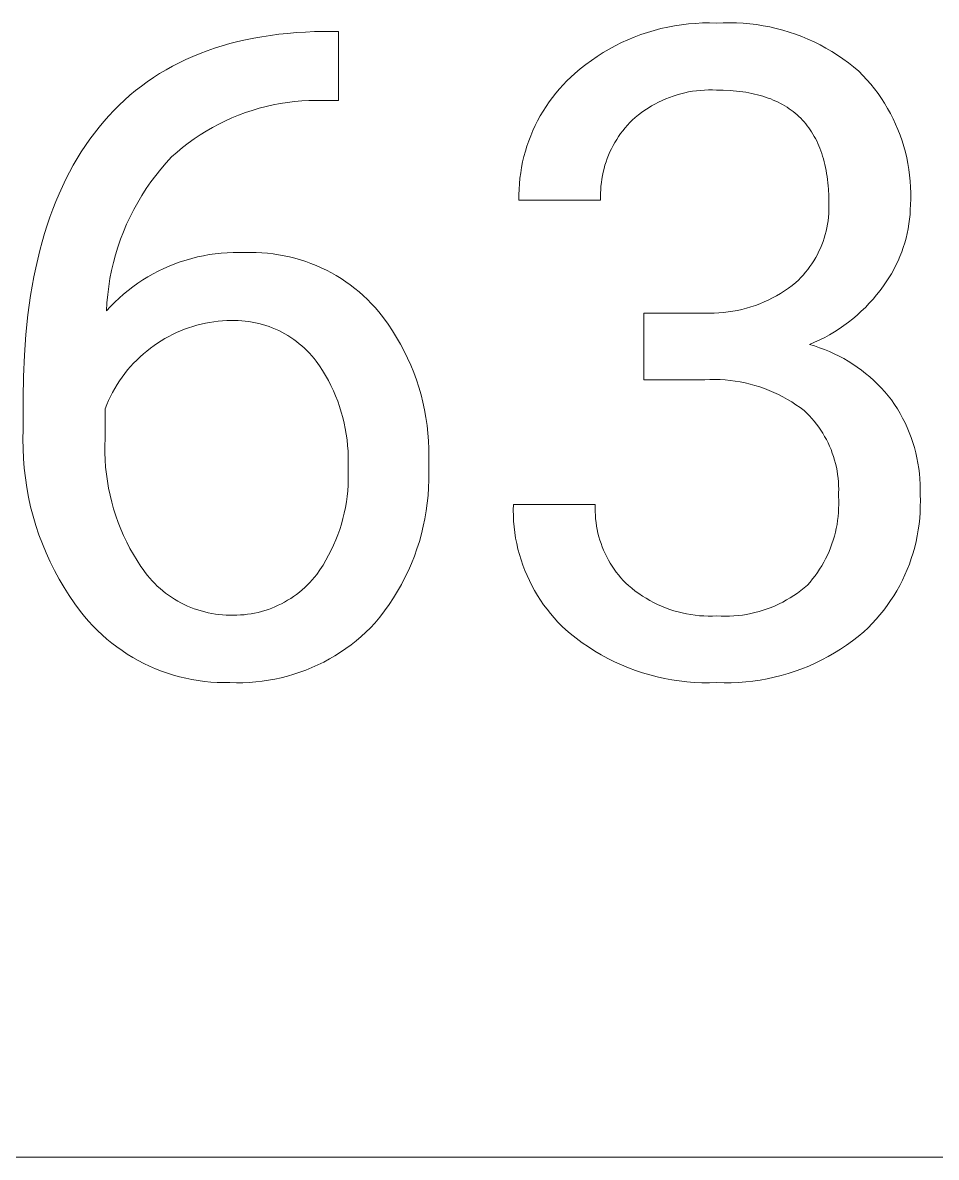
# Model space of a CAD drawing. Header units: millimetres. Extents: x 1434 to 4837, y 1889 to 4267.
# Drawn here: x 4190.8 to 4236.7, y 2079.7 to 2136.7 of the extents above; entities that cross this region are included whole.
import ezdxf

# ---------------------------------------------------------------- set-up
doc = ezdxf.new("R2010")
doc.units = ezdxf.units.MM
doc.header["$MEASUREMENT"] = 0
doc.layers.add('Domyślny', color=7, linetype='Continuous', true_color=0x000000)

msp = doc.modelspace()

# ---------------------------------------------------------------- linework, layer by layer
at = {"layer": 'Domyślny', "color": 18, "lineweight": 15, "true_color": 0x000000}
for p, q in [((4203.691, 2136.095), (4204.127, 2136.142)), ((4204.127, 2136.142), (4204.57, 2136.18)), ((4204.57, 2136.18), (4205.02, 2136.209)), ((4205.02, 2136.209), (4205.478, 2136.229)), ((4205.478, 2136.229), (4205.943, 2136.239)), ((4205.943, 2136.239), (4206.679, 2136.239)), ((4206.679, 2136.239), (4206.679, 2132.772)), ((4221.865, 2136.081), (4222.198, 2136.193)), ((4222.198, 2136.193), (4222.535, 2136.294)), ((4222.535, 2136.294), (4222.874, 2136.382)), ((4222.874, 2136.382), (4223.217, 2136.459)), ((4223.217, 2136.459), (4223.562, 2136.524)), ((4223.562, 2136.524), (4223.909, 2136.577)), ((4223.909, 2136.577), (4224.258, 2136.618)), ((4224.258, 2136.618), (4224.608, 2136.647)), ((4224.608, 2136.647), (4224.959, 2136.664)), ((4224.959, 2136.664), (4225.31, 2136.668)), ((4225.31, 2136.668), (4225.661, 2136.661)), ((4225.661, 2136.661), (4225.997, 2136.676)), ((4225.997, 2136.676), (4226.334, 2136.679)), ((4226.334, 2136.679), (4226.67, 2136.672)), ((4226.67, 2136.672), (4227.006, 2136.653)), ((4227.006, 2136.653), (4227.341, 2136.622)), ((4227.341, 2136.622), (4227.675, 2136.581)), ((4227.675, 2136.581), (4228.007, 2136.528)), ((4228.007, 2136.528), (4228.337, 2136.464)), ((4228.337, 2136.464), (4228.665, 2136.389)), ((4228.665, 2136.389), (4228.99, 2136.303)), ((4228.99, 2136.303), (4229.313, 2136.206)), ((4229.313, 2136.206), (4229.631, 2136.099)), ((4200.842, 2135.517), (4201.227, 2135.627)), ((4201.227, 2135.627), (4201.62, 2135.727)), ((4201.62, 2135.727), (4202.02, 2135.819)), ((4202.02, 2135.819), (4202.427, 2135.901)), ((4202.427, 2135.901), (4202.841, 2135.975)), ((4202.841, 2135.975), (4203.262, 2136.04)), ((4203.262, 2136.04), (4203.691, 2136.095)), ((4220.579, 2135.521), (4220.893, 2135.677)), ((4220.893, 2135.677), (4221.212, 2135.823)), ((4221.212, 2135.823), (4221.537, 2135.958)), ((4221.537, 2135.958), (4221.865, 2136.081)), ((4229.631, 2136.099), (4229.946, 2135.98)), ((4229.946, 2135.98), (4230.257, 2135.852)), ((4230.257, 2135.852), (4230.563, 2135.713)), ((4230.563, 2135.713), (4230.865, 2135.563)), ((4230.865, 2135.563), (4231.161, 2135.404)), ((4199.024, 2134.834), (4199.373, 2134.989)), ((4199.373, 2134.989), (4199.73, 2135.134)), ((4199.73, 2135.134), (4200.093, 2135.271)), ((4200.093, 2135.271), (4200.464, 2135.398)), ((4200.464, 2135.398), (4200.842, 2135.517)), ((4219.381, 2134.788), (4219.671, 2134.987)), ((4219.671, 2134.987), (4219.967, 2135.175)), ((4219.967, 2135.175), (4220.27, 2135.353)), ((4220.27, 2135.353), (4220.579, 2135.521)), ((4231.161, 2135.404), (4231.452, 2135.235)), ((4231.452, 2135.235), (4231.737, 2135.056)), ((4231.737, 2135.056), (4232.015, 2134.867)), ((4198.021, 2134.316), (4198.348, 2134.498)), ((4198.348, 2134.498), (4198.682, 2134.671)), ((4198.682, 2134.671), (4199.024, 2134.834)), ((4218.824, 2134.361), (4219.099, 2134.58)), ((4219.099, 2134.58), (4219.381, 2134.788)), ((4232.015, 2134.867), (4232.288, 2134.67)), ((4232.288, 2134.67), (4232.553, 2134.463)), ((4232.553, 2134.463), (4232.811, 2134.247)), ((4197.082, 2133.718), (4197.387, 2133.926)), ((4197.387, 2133.926), (4197.7, 2134.126)), ((4197.7, 2134.126), (4198.021, 2134.316)), ((4218.152, 2133.757), (4218.351, 2133.949)), ((4218.351, 2133.949), (4218.556, 2134.134)), ((4218.556, 2134.134), (4218.824, 2134.361)), ((4232.811, 2134.247), (4233.019, 2134.036)), ((4233.019, 2134.036), (4233.22, 2133.818)), ((4196.208, 2133.038), (4196.492, 2133.274)), ((4196.492, 2133.274), (4196.783, 2133.5)), ((4196.783, 2133.5), (4197.082, 2133.718)), ((4217.596, 2133.142), (4217.775, 2133.353)), ((4217.775, 2133.353), (4217.96, 2133.558)), ((4217.96, 2133.558), (4218.152, 2133.757)), ((4224.861, 2133.282), (4224.662, 2133.261)), ((4225.061, 2133.295), (4224.861, 2133.282)), ((4225.261, 2133.302), (4225.061, 2133.295)), ((4225.461, 2133.302), (4225.261, 2133.302)), ((4225.661, 2133.295), (4225.461, 2133.302)), ((4226.008, 2133.29), (4225.661, 2133.295)), ((4226.344, 2133.273), (4226.008, 2133.29)), ((4226.508, 2133.261), (4226.344, 2133.273)), ((4233.22, 2133.818), (4233.413, 2133.593)), ((4233.413, 2133.593), (4233.599, 2133.361)), ((4233.599, 2133.361), (4233.776, 2133.124)), ((4195.662, 2132.54), (4195.932, 2132.793)), ((4195.932, 2132.793), (4196.208, 2133.038)), ((4204.473, 2132.719), (4204.114, 2132.676)), ((4204.834, 2132.751), (4204.473, 2132.719)), ((4205.196, 2132.77), (4204.834, 2132.751)), ((4205.558, 2132.777), (4205.196, 2132.77)), ((4205.92, 2132.772), (4205.558, 2132.777)), ((4206.679, 2132.772), (4205.92, 2132.772)), ((4217.105, 2132.474), (4217.261, 2132.702)), ((4217.261, 2132.702), (4217.425, 2132.925)), ((4217.425, 2132.925), (4217.596, 2133.142)), ((4222.934, 2132.775), (4222.753, 2132.689)), ((4223.117, 2132.855), (4222.934, 2132.775)), ((4223.303, 2132.929), (4223.117, 2132.855)), ((4223.492, 2132.996), (4223.303, 2132.929)), ((4223.683, 2133.057), (4223.492, 2132.996)), ((4223.876, 2133.111), (4223.683, 2133.057)), ((4224.07, 2133.159), (4223.876, 2133.111)), ((4224.266, 2133.2), (4224.07, 2133.159)), ((4224.463, 2133.234), (4224.266, 2133.2)), ((4224.662, 2133.261), (4224.463, 2133.234)), ((4226.67, 2133.246), (4226.508, 2133.261)), ((4226.828, 2133.228), (4226.67, 2133.246)), ((4226.984, 2133.207), (4226.828, 2133.228)), ((4227.137, 2133.184), (4226.984, 2133.207)), ((4227.287, 2133.158), (4227.137, 2133.184)), ((4227.434, 2133.129), (4227.287, 2133.158)), ((4227.579, 2133.097), (4227.434, 2133.129)), ((4227.721, 2133.062), (4227.579, 2133.097)), ((4227.86, 2133.025), (4227.721, 2133.062)), ((4227.996, 2132.985), (4227.86, 2133.025)), ((4228.13, 2132.942), (4227.996, 2132.985)), ((4228.261, 2132.897), (4228.13, 2132.942)), ((4228.389, 2132.849), (4228.261, 2132.897)), ((4228.514, 2132.797), (4228.389, 2132.849)), ((4228.637, 2132.744), (4228.514, 2132.797)), ((4228.757, 2132.687), (4228.637, 2132.744)), ((4233.776, 2133.124), (4233.945, 2132.88)), ((4233.945, 2132.88), (4234.106, 2132.631)), ((4195.145, 2132.005), (4195.4, 2132.277)), ((4195.4, 2132.277), (4195.662, 2132.54)), ((4202.005, 2132.164), (4201.666, 2132.037)), ((4202.349, 2132.278), (4202.005, 2132.164)), ((4202.696, 2132.382), (4202.349, 2132.278)), ((4203.047, 2132.473), (4202.696, 2132.382)), ((4203.4, 2132.553), (4203.047, 2132.473)), ((4203.756, 2132.62), (4203.4, 2132.553)), ((4204.114, 2132.676), (4203.756, 2132.62)), ((4216.816, 2132.003), (4216.956, 2132.241)), ((4216.956, 2132.241), (4217.105, 2132.474)), ((4221.899, 2132.168), (4221.74, 2132.047)), ((4222.063, 2132.284), (4221.899, 2132.168)), ((4222.23, 2132.394), (4222.063, 2132.284)), ((4222.401, 2132.498), (4222.23, 2132.394)), ((4222.575, 2132.597), (4222.401, 2132.498)), ((4222.753, 2132.689), (4222.575, 2132.597)), ((4228.874, 2132.628), (4228.757, 2132.687)), ((4228.988, 2132.566), (4228.874, 2132.628)), ((4229.1, 2132.501), (4228.988, 2132.566)), ((4229.209, 2132.433), (4229.1, 2132.501)), ((4229.315, 2132.363), (4229.209, 2132.433)), ((4229.418, 2132.289), (4229.315, 2132.363)), ((4229.519, 2132.213), (4229.418, 2132.289)), ((4229.616, 2132.135), (4229.519, 2132.213)), ((4229.712, 2132.053), (4229.616, 2132.135)), ((4234.106, 2132.631), (4234.258, 2132.376)), ((4234.258, 2132.376), (4234.402, 2132.117)), ((4194.657, 2131.435), (4194.897, 2131.725)), ((4194.897, 2131.725), (4195.145, 2132.005)), ((4200.676, 2131.591), (4200.356, 2131.42)), ((4201.001, 2131.751), (4200.676, 2131.591)), ((4201.331, 2131.9), (4201.001, 2131.751)), ((4201.666, 2132.037), (4201.331, 2131.9)), ((4216.559, 2131.513), (4216.683, 2131.76)), ((4216.683, 2131.76), (4216.816, 2132.003)), ((4221.309, 2131.662), (4221.188, 2131.531)), ((4221.434, 2131.788), (4221.309, 2131.662)), ((4221.585, 2131.92), (4221.434, 2131.788)), ((4221.74, 2132.047), (4221.585, 2131.92)), ((4229.804, 2131.969), (4229.712, 2132.053)), ((4229.893, 2131.882), (4229.804, 2131.969)), ((4229.98, 2131.792), (4229.893, 2131.882)), ((4230.064, 2131.699), (4229.98, 2131.792)), ((4230.146, 2131.604), (4230.064, 2131.699)), ((4230.224, 2131.506), (4230.146, 2131.604)), ((4234.402, 2132.117), (4234.537, 2131.853)), ((4234.537, 2131.853), (4234.662, 2131.584)), ((4234.662, 2131.584), (4234.778, 2131.311)), ((4194.196, 2130.83), (4194.422, 2131.136)), ((4194.422, 2131.136), (4194.657, 2131.435)), ((4199.735, 2131.047), (4199.435, 2130.845)), ((4200.043, 2131.239), (4199.735, 2131.047)), ((4200.356, 2131.42), (4200.043, 2131.239)), ((4216.237, 2130.749), (4216.336, 2131.007)), ((4216.336, 2131.007), (4216.443, 2131.262)), ((4216.443, 2131.262), (4216.559, 2131.513)), ((4220.852, 2131.115), (4220.75, 2130.969)), ((4220.959, 2131.257), (4220.852, 2131.115)), ((4221.071, 2131.396), (4220.959, 2131.257)), ((4221.188, 2131.531), (4221.071, 2131.396)), ((4230.3, 2131.405), (4230.224, 2131.506)), ((4230.373, 2131.301), (4230.3, 2131.405)), ((4230.443, 2131.195), (4230.373, 2131.301)), ((4230.511, 2131.086), (4230.443, 2131.195)), ((4230.575, 2130.974), (4230.511, 2131.086)), ((4234.778, 2131.311), (4234.885, 2131.035)), ((4234.885, 2131.035), (4234.983, 2130.754)), ((4193.764, 2130.192), (4193.976, 2130.515)), ((4193.976, 2130.515), (4194.196, 2130.83)), ((4199.141, 2130.633), (4198.855, 2130.411)), ((4199.435, 2130.845), (4199.141, 2130.633)), ((4216.066, 2130.223), (4216.147, 2130.488)), ((4216.147, 2130.488), (4216.237, 2130.749)), ((4220.473, 2130.512), (4220.391, 2130.354)), ((4220.56, 2130.668), (4220.473, 2130.512)), ((4220.653, 2130.82), (4220.56, 2130.668)), ((4220.75, 2130.969), (4220.653, 2130.82)), ((4230.637, 2130.859), (4230.575, 2130.974)), ((4230.697, 2130.741), (4230.637, 2130.859)), ((4230.753, 2130.621), (4230.697, 2130.741)), ((4230.807, 2130.498), (4230.753, 2130.621)), ((4230.858, 2130.372), (4230.807, 2130.498)), ((4234.983, 2130.754), (4235.071, 2130.471)), ((4235.071, 2130.471), (4235.149, 2130.185)), ((4193.363, 2129.522), (4193.56, 2129.861)), ((4193.56, 2129.861), (4193.764, 2130.192)), ((4198.305, 2129.939), (4198.029, 2129.638)), ((4198.576, 2130.18), (4198.305, 2129.939)), ((4198.855, 2130.411), (4198.576, 2130.18)), ((4215.931, 2129.687), (4215.994, 2129.957)), ((4215.994, 2129.957), (4216.066, 2130.223)), ((4220.179, 2129.864), (4220.119, 2129.696)), ((4220.244, 2130.029), (4220.179, 2129.864)), ((4220.315, 2130.193), (4220.244, 2130.029)), ((4220.391, 2130.354), (4220.315, 2130.193)), ((4230.906, 2130.243), (4230.858, 2130.372)), ((4230.951, 2130.112), (4230.906, 2130.243)), ((4230.994, 2129.977), (4230.951, 2130.112)), ((4231.034, 2129.84), (4230.994, 2129.977)), ((4235.149, 2130.185), (4235.218, 2129.897)), ((4235.218, 2129.897), (4235.276, 2129.606)), ((4193.173, 2129.175), (4193.363, 2129.522)), ((4197.763, 2129.329), (4197.507, 2129.01)), ((4198.029, 2129.638), (4197.763, 2129.329)), ((4215.832, 2129.144), (4215.877, 2129.416)), ((4215.877, 2129.416), (4215.931, 2129.687)), ((4220.017, 2129.354), (4219.974, 2129.181)), ((4220.065, 2129.526), (4220.017, 2129.354)), ((4220.119, 2129.696), (4220.065, 2129.526)), ((4231.071, 2129.7), (4231.034, 2129.84)), ((4231.106, 2129.558), (4231.071, 2129.7)), ((4231.137, 2129.413), (4231.106, 2129.558)), ((4231.166, 2129.264), (4231.137, 2129.413)), ((4235.276, 2129.606), (4235.325, 2129.313)), ((4235.325, 2129.313), (4235.364, 2129.019)), ((4192.816, 2128.455), (4192.991, 2128.819)), ((4192.991, 2128.819), (4193.173, 2129.175)), ((4197.507, 2129.01), (4197.263, 2128.682)), ((4215.77, 2128.594), (4215.796, 2128.869)), ((4215.796, 2128.869), (4215.832, 2129.144)), ((4219.907, 2128.831), (4219.882, 2128.655)), ((4219.938, 2129.007), (4219.907, 2128.831)), ((4219.974, 2129.181), (4219.938, 2129.007)), ((4231.193, 2129.113), (4231.166, 2129.264)), ((4231.216, 2128.96), (4231.193, 2129.113)), ((4231.237, 2128.803), (4231.216, 2128.96)), ((4231.255, 2128.644), (4231.237, 2128.803)), ((4235.364, 2129.019), (4235.392, 2128.724)), ((4235.392, 2128.724), (4235.411, 2128.428)), ((4192.649, 2128.083), (4192.816, 2128.455)), ((4197.03, 2128.347), (4196.809, 2128.004)), ((4197.263, 2128.682), (4197.03, 2128.347)), ((4215.744, 2128.042), (4215.752, 2128.318)), ((4215.752, 2128.318), (4215.77, 2128.594)), ((4219.85, 2128.3), (4219.844, 2128.122)), ((4219.863, 2128.478), (4219.85, 2128.3)), ((4219.882, 2128.655), (4219.863, 2128.478)), ((4231.27, 2128.482), (4231.255, 2128.644)), ((4231.282, 2128.317), (4231.27, 2128.482)), ((4231.299, 2127.979), (4231.282, 2128.317)), ((4235.411, 2128.428), (4235.419, 2128.132)), ((4192.336, 2127.315), (4192.489, 2127.703)), ((4192.489, 2127.703), (4192.649, 2128.083)), ((4196.6, 2127.653), (4196.402, 2127.295)), ((4196.809, 2128.004), (4196.6, 2127.653)), ((4215.746, 2127.766), (4215.744, 2128.042)), ((4219.848, 2127.766), (4215.746, 2127.766)), ((4219.844, 2128.122), (4219.843, 2127.944)), ((4219.843, 2127.944), (4219.848, 2127.766)), ((4231.304, 2127.63), (4231.299, 2127.979)), ((4231.309, 2127.451), (4231.304, 2127.63)), ((4235.418, 2127.835), (4235.406, 2127.539)), ((4235.419, 2128.132), (4235.418, 2127.835)), ((4192.191, 2126.918), (4192.336, 2127.315)), ((4196.402, 2127.295), (4196.218, 2126.931)), ((4231.285, 2126.915), (4231.299, 2127.094)), ((4231.299, 2127.094), (4231.307, 2127.272)), ((4231.307, 2127.272), (4231.309, 2127.451)), ((4235.384, 2127.055), (4235.36, 2126.814)), ((4235.399, 2127.297), (4235.384, 2127.055)), ((4235.406, 2127.539), (4235.399, 2127.297)), ((4191.924, 2126.101), (4192.054, 2126.514)), ((4192.054, 2126.514), (4192.191, 2126.918)), ((4196.045, 2126.561), (4195.886, 2126.184)), ((4196.218, 2126.931), (4196.045, 2126.561)), ((4231.206, 2126.385), (4231.239, 2126.561)), ((4231.239, 2126.561), (4231.265, 2126.738)), ((4231.265, 2126.738), (4231.285, 2126.915)), ((4235.328, 2126.574), (4235.288, 2126.335)), ((4235.36, 2126.814), (4235.328, 2126.574)), ((4191.801, 2125.68), (4191.924, 2126.101)), ((4195.886, 2126.184), (4195.74, 2125.803)), ((4231.016, 2125.697), (4231.072, 2125.866)), ((4231.072, 2125.866), (4231.123, 2126.038)), ((4231.123, 2126.038), (4231.168, 2126.211)), ((4231.168, 2126.211), (4231.206, 2126.385)), ((4235.24, 2126.098), (4235.183, 2125.863)), ((4235.288, 2126.335), (4235.24, 2126.098)), ((4191.686, 2125.25), (4191.801, 2125.68)), ((4195.607, 2125.417), (4195.487, 2125.027)), ((4195.74, 2125.803), (4195.607, 2125.417)), ((4230.811, 2125.202), (4230.885, 2125.364)), ((4230.885, 2125.364), (4230.953, 2125.529)), ((4230.953, 2125.529), (4231.016, 2125.697)), ((4235.045, 2125.398), (4234.965, 2125.17)), ((4235.118, 2125.629), (4235.045, 2125.398)), ((4235.183, 2125.863), (4235.118, 2125.629)), ((4191.478, 2124.367), (4191.578, 2124.813)), ((4191.578, 2124.813), (4191.686, 2125.25)), ((4195.487, 2125.027), (4195.38, 2124.632)), ((4198.74, 2124.672), (4199.025, 2124.764)), ((4199.025, 2124.764), (4199.314, 2124.847)), ((4199.314, 2124.847), (4199.605, 2124.919)), ((4199.605, 2124.919), (4199.898, 2124.982)), ((4199.898, 2124.982), (4200.194, 2125.034)), ((4200.194, 2125.034), (4200.491, 2125.076)), ((4200.491, 2125.076), (4200.789, 2125.108)), ((4200.789, 2125.108), (4201.088, 2125.13)), ((4201.088, 2125.13), (4201.388, 2125.142)), ((4201.388, 2125.142), (4201.688, 2125.143)), ((4201.688, 2125.143), (4201.988, 2125.134)), ((4201.988, 2125.134), (4202.27, 2125.141)), ((4202.27, 2125.141), (4202.552, 2125.138)), ((4202.552, 2125.138), (4202.833, 2125.125)), ((4202.833, 2125.125), (4203.114, 2125.103)), ((4203.114, 2125.103), (4203.394, 2125.072)), ((4203.394, 2125.072), (4203.673, 2125.031)), ((4203.673, 2125.031), (4203.95, 2124.981)), ((4203.95, 2124.981), (4204.225, 2124.921)), ((4204.225, 2124.921), (4204.498, 2124.852)), ((4204.498, 2124.852), (4204.769, 2124.774)), ((4204.769, 2124.774), (4205.037, 2124.687)), ((4230.459, 2124.58), (4230.555, 2124.73)), ((4230.555, 2124.73), (4230.646, 2124.884)), ((4230.646, 2124.884), (4230.731, 2125.042)), ((4230.731, 2125.042), (4230.811, 2125.202)), ((4234.876, 2124.945), (4234.78, 2124.722)), ((4234.965, 2125.17), (4234.876, 2124.945)), ((4191.385, 2123.913), (4191.478, 2124.367)), ((4195.287, 2124.234), (4195.208, 2123.834)), ((4195.38, 2124.632), (4195.287, 2124.234)), ((4197.369, 2124.068), (4197.634, 2124.208)), ((4197.634, 2124.208), (4197.904, 2124.338)), ((4197.904, 2124.338), (4198.179, 2124.459)), ((4198.179, 2124.459), (4198.458, 2124.57)), ((4198.458, 2124.57), (4198.74, 2124.672)), ((4205.037, 2124.687), (4205.302, 2124.591)), ((4205.302, 2124.591), (4205.563, 2124.485)), ((4205.563, 2124.485), (4205.821, 2124.372)), ((4205.821, 2124.372), (4206.075, 2124.249)), ((4206.075, 2124.249), (4206.324, 2124.118)), ((4230.141, 2124.148), (4230.252, 2124.288)), ((4230.252, 2124.288), (4230.358, 2124.432)), ((4230.358, 2124.432), (4230.459, 2124.58)), ((4234.564, 2124.289), (4234.446, 2124.078)), ((4234.676, 2124.504), (4234.564, 2124.289)), ((4234.78, 2124.722), (4234.676, 2124.504)), ((4191.299, 2123.451), (4191.385, 2123.913)), ((4195.208, 2123.834), (4195.143, 2123.431)), ((4196.358, 2123.422), (4196.602, 2123.597)), ((4196.602, 2123.597), (4196.852, 2123.762)), ((4196.852, 2123.762), (4197.108, 2123.92)), ((4197.108, 2123.92), (4197.369, 2124.068)), ((4206.324, 2124.118), (4206.569, 2123.979)), ((4206.569, 2123.979), (4206.809, 2123.831)), ((4206.809, 2123.831), (4207.044, 2123.676)), ((4207.044, 2123.676), (4207.273, 2123.512)), ((4229.466, 2123.485), (4229.65, 2123.63)), ((4229.65, 2123.63), (4229.779, 2123.753)), ((4229.779, 2123.753), (4229.904, 2123.88)), ((4229.904, 2123.88), (4230.025, 2124.012)), ((4230.025, 2124.012), (4230.141, 2124.148)), ((4234.186, 2123.669), (4234.046, 2123.471)), ((4234.32, 2123.871), (4234.186, 2123.669)), ((4234.446, 2124.078), (4234.32, 2123.871)), ((4191.221, 2122.981), (4191.299, 2123.451)), ((4195.092, 2123.025), (4195.054, 2122.619)), ((4195.143, 2123.431), (4195.092, 2123.025)), ((4195.663, 2122.851), (4195.888, 2123.049)), ((4195.888, 2123.049), (4196.12, 2123.24)), ((4196.12, 2123.24), (4196.358, 2123.422)), ((4207.273, 2123.512), (4207.497, 2123.341)), ((4207.497, 2123.341), (4207.715, 2123.163)), ((4207.715, 2123.163), (4207.927, 2122.977)), ((4228.683, 2122.97), (4228.885, 2123.089)), ((4228.885, 2123.089), (4229.083, 2123.214)), ((4229.083, 2123.214), (4229.277, 2123.346)), ((4229.277, 2123.346), (4229.466, 2123.485)), ((4233.706, 2123.019), (4233.525, 2122.802)), ((4233.88, 2123.242), (4233.706, 2123.019)), ((4234.046, 2123.471), (4233.88, 2123.242)), ((4191.087, 2122.016), (4191.221, 2122.981)), ((4195.054, 2122.619), (4195.031, 2122.211)), ((4195.234, 2122.431), (4195.445, 2122.645)), ((4195.445, 2122.645), (4195.663, 2122.851)), ((4207.927, 2122.977), (4208.132, 2122.784)), ((4208.132, 2122.784), (4208.331, 2122.584)), ((4208.331, 2122.584), (4208.523, 2122.378)), ((4227.395, 2122.412), (4227.617, 2122.486)), ((4227.617, 2122.486), (4227.836, 2122.568)), ((4227.836, 2122.568), (4228.053, 2122.658)), ((4228.053, 2122.658), (4228.266, 2122.755)), ((4228.266, 2122.755), (4228.476, 2122.859)), ((4228.476, 2122.859), (4228.683, 2122.97)), ((4233.336, 2122.591), (4233.14, 2122.387)), ((4233.525, 2122.802), (4233.336, 2122.591)), ((4190.983, 2121.017), (4191.087, 2122.016)), ((4195.031, 2122.211), (4195.234, 2122.431)), ((4208.523, 2122.378), (4208.708, 2122.166)), ((4208.708, 2122.166), (4208.948, 2121.856)), ((4222.012, 2122.1), (4225.083, 2122.1)), ((4222.012, 2118.757), (4222.012, 2122.1)), ((4225.083, 2122.1), (4225.317, 2122.095)), ((4225.317, 2122.095), (4225.552, 2122.098)), ((4225.552, 2122.098), (4225.786, 2122.11)), ((4225.786, 2122.11), (4226.02, 2122.129)), ((4226.02, 2122.129), (4226.252, 2122.156)), ((4226.252, 2122.156), (4226.484, 2122.192)), ((4226.484, 2122.192), (4226.714, 2122.235)), ((4226.714, 2122.235), (4226.943, 2122.286)), ((4226.943, 2122.286), (4227.17, 2122.345)), ((4227.17, 2122.345), (4227.395, 2122.412)), ((4232.728, 2121.999), (4232.513, 2121.816)), ((4232.938, 2122.189), (4232.728, 2121.999)), ((4233.14, 2122.387), (4232.938, 2122.189)), ((4199.156, 2121.367), (4198.951, 2121.293)), ((4199.364, 2121.434), (4199.156, 2121.367)), ((4199.573, 2121.495), (4199.364, 2121.434)), ((4199.784, 2121.548), (4199.573, 2121.495)), ((4199.997, 2121.595), (4199.784, 2121.548)), ((4200.212, 2121.634), (4199.997, 2121.595)), ((4200.427, 2121.666), (4200.212, 2121.634)), ((4200.644, 2121.691), (4200.427, 2121.666)), ((4200.861, 2121.709), (4200.644, 2121.691)), ((4201.079, 2121.72), (4200.861, 2121.709)), ((4201.297, 2121.724), (4201.079, 2121.72)), ((4201.472, 2121.726), (4201.297, 2121.724)), ((4201.648, 2121.722), (4201.472, 2121.726)), ((4201.823, 2121.712), (4201.648, 2121.722)), ((4201.998, 2121.696), (4201.823, 2121.712)), ((4202.172, 2121.675), (4201.998, 2121.696)), ((4202.346, 2121.647), (4202.172, 2121.675)), ((4202.518, 2121.614), (4202.346, 2121.647)), ((4202.689, 2121.574), (4202.518, 2121.614)), ((4202.859, 2121.529), (4202.689, 2121.574)), ((4203.027, 2121.479), (4202.859, 2121.529)), ((4203.193, 2121.422), (4203.027, 2121.479)), ((4203.358, 2121.36), (4203.193, 2121.422)), ((4203.52, 2121.293), (4203.358, 2121.36)), ((4208.948, 2121.856), (4209.178, 2121.538)), ((4209.178, 2121.538), (4209.397, 2121.212)), ((4231.83, 2121.312), (4231.592, 2121.159)), ((4232.064, 2121.472), (4231.83, 2121.312)), ((4232.291, 2121.64), (4232.064, 2121.472)), ((4232.513, 2121.816), (4232.291, 2121.64)), ((4190.909, 2119.986), (4190.983, 2121.017)), ((4197.969, 2120.823), (4197.783, 2120.71)), ((4198.159, 2120.93), (4197.969, 2120.823)), ((4198.352, 2121.031), (4198.159, 2120.93)), ((4198.549, 2121.125), (4198.352, 2121.031)), ((4198.749, 2121.212), (4198.549, 2121.125)), ((4198.951, 2121.293), (4198.749, 2121.212)), ((4203.679, 2121.22), (4203.52, 2121.293)), ((4203.836, 2121.141), (4203.679, 2121.22)), ((4203.991, 2121.058), (4203.836, 2121.141)), ((4204.142, 2120.969), (4203.991, 2121.058)), ((4204.291, 2120.875), (4204.142, 2120.969)), ((4204.436, 2120.776), (4204.291, 2120.875)), ((4204.578, 2120.673), (4204.436, 2120.776)), ((4209.397, 2121.212), (4209.604, 2120.879)), ((4209.604, 2120.879), (4209.8, 2120.539)), ((4230.847, 2120.753), (4230.59, 2120.634)), ((4231.1, 2120.88), (4230.847, 2120.753)), ((4231.348, 2121.015), (4231.1, 2120.88)), ((4231.592, 2121.159), (4231.348, 2121.015)), ((4197.059, 2120.195), (4196.884, 2120.05)), ((4197.238, 2120.333), (4197.059, 2120.195)), ((4197.422, 2120.466), (4197.238, 2120.333)), ((4197.6, 2120.591), (4197.422, 2120.466)), ((4197.783, 2120.71), (4197.6, 2120.591)), ((4204.716, 2120.564), (4204.578, 2120.673)), ((4204.85, 2120.451), (4204.716, 2120.564)), ((4204.98, 2120.334), (4204.85, 2120.451)), ((4205.107, 2120.212), (4204.98, 2120.334)), ((4205.229, 2120.086), (4205.107, 2120.212)), ((4209.8, 2120.539), (4209.984, 2120.193)), ((4209.984, 2120.193), (4210.155, 2119.84)), ((4230.59, 2120.634), (4230.33, 2120.525)), ((4230.33, 2120.525), (4230.585, 2120.449)), ((4230.585, 2120.449), (4230.838, 2120.364)), ((4230.838, 2120.364), (4231.088, 2120.271)), ((4231.088, 2120.271), (4231.335, 2120.17)), ((4231.335, 2120.17), (4231.578, 2120.06)), ((4190.864, 2118.922), (4190.909, 2119.986)), ((4196.551, 2119.744), (4196.392, 2119.583)), ((4196.715, 2119.9), (4196.551, 2119.744)), ((4196.884, 2120.05), (4196.715, 2119.9)), ((4205.347, 2119.956), (4205.229, 2120.086)), ((4205.46, 2119.822), (4205.347, 2119.956)), ((4205.569, 2119.684), (4205.46, 2119.822)), ((4205.732, 2119.45), (4205.569, 2119.684)), ((4210.155, 2119.84), (4210.315, 2119.482)), ((4231.578, 2120.06), (4231.817, 2119.942)), ((4231.817, 2119.942), (4232.052, 2119.816)), ((4232.052, 2119.816), (4232.282, 2119.682)), ((4232.282, 2119.682), (4232.508, 2119.54)), ((4195.949, 2119.068), (4195.814, 2118.886)), ((4196.091, 2119.244), (4195.949, 2119.068)), ((4196.239, 2119.416), (4196.091, 2119.244)), ((4196.392, 2119.583), (4196.239, 2119.416)), ((4205.887, 2119.21), (4205.732, 2119.45)), ((4206.034, 2118.965), (4205.887, 2119.21)), ((4210.315, 2119.482), (4210.462, 2119.118)), ((4210.462, 2119.118), (4210.597, 2118.75)), ((4232.508, 2119.54), (4232.729, 2119.391)), ((4232.729, 2119.391), (4232.944, 2119.234)), ((4232.944, 2119.234), (4233.155, 2119.071)), ((4233.155, 2119.071), (4233.359, 2118.9)), ((4190.849, 2117.826), (4190.864, 2118.922)), ((4195.561, 2118.51), (4195.444, 2118.316)), ((4195.684, 2118.7), (4195.561, 2118.51)), ((4195.814, 2118.886), (4195.684, 2118.7)), ((4206.173, 2118.716), (4206.034, 2118.965)), ((4206.303, 2118.461), (4206.173, 2118.716)), ((4206.425, 2118.203), (4206.303, 2118.461)), ((4210.597, 2118.75), (4210.719, 2118.377)), ((4225.083, 2118.757), (4222.012, 2118.757)), ((4225.337, 2118.767), (4225.083, 2118.757)), ((4225.591, 2118.768), (4225.337, 2118.767)), ((4225.845, 2118.76), (4225.591, 2118.768)), ((4226.098, 2118.744), (4225.845, 2118.76)), ((4226.351, 2118.719), (4226.098, 2118.744)), ((4226.603, 2118.686), (4226.351, 2118.719)), ((4226.854, 2118.644), (4226.603, 2118.686)), ((4227.102, 2118.593), (4226.854, 2118.644)), ((4227.35, 2118.534), (4227.102, 2118.593)), ((4227.595, 2118.467), (4227.35, 2118.534)), ((4227.837, 2118.392), (4227.595, 2118.467)), ((4233.359, 2118.9), (4233.558, 2118.722)), ((4233.558, 2118.722), (4233.75, 2118.537)), ((4233.75, 2118.537), (4233.936, 2118.346)), ((4195.231, 2117.917), (4195.134, 2117.712)), ((4195.334, 2118.118), (4195.231, 2117.917)), ((4195.444, 2118.316), (4195.334, 2118.118)), ((4206.538, 2117.941), (4206.425, 2118.203)), ((4206.642, 2117.675), (4206.538, 2117.941)), ((4210.719, 2118.377), (4210.828, 2118)), ((4210.828, 2118), (4210.924, 2117.62)), ((4228.077, 2118.308), (4227.837, 2118.392)), ((4228.314, 2118.216), (4228.077, 2118.308)), ((4228.547, 2118.116), (4228.314, 2118.216)), ((4228.777, 2118.009), (4228.547, 2118.116)), ((4229.004, 2117.893), (4228.777, 2118.009)), ((4229.226, 2117.77), (4229.004, 2117.893)), ((4233.936, 2118.346), (4234.116, 2118.149)), ((4234.116, 2118.149), (4234.289, 2117.946)), ((4234.289, 2117.946), (4234.454, 2117.737)), ((4190.849, 2116.262), (4190.849, 2117.826)), ((4195.045, 2117.504), (4194.963, 2117.293)), ((4195.134, 2117.712), (4195.045, 2117.504)), ((4206.737, 2117.406), (4206.642, 2117.675)), ((4206.823, 2117.134), (4206.737, 2117.406)), ((4210.924, 2117.62), (4211.007, 2117.237)), ((4229.444, 2117.64), (4229.226, 2117.77)), ((4229.657, 2117.502), (4229.444, 2117.64)), ((4229.866, 2117.357), (4229.657, 2117.502)), ((4230.069, 2117.205), (4229.866, 2117.357)), ((4234.454, 2117.737), (4234.606, 2117.518)), ((4234.606, 2117.518), (4234.749, 2117.293)), ((4194.963, 2117.293), (4194.963, 2115.797)), ((4206.9, 2116.859), (4206.823, 2117.134)), ((4206.967, 2116.581), (4206.9, 2116.859)), ((4211.007, 2117.237), (4211.076, 2116.851)), ((4211.076, 2116.851), (4211.132, 2116.463)), ((4230.202, 2117.077), (4230.069, 2117.205)), ((4230.331, 2116.945), (4230.202, 2117.077)), ((4230.455, 2116.809), (4230.331, 2116.945)), ((4230.575, 2116.669), (4230.455, 2116.809)), ((4234.749, 2117.293), (4234.885, 2117.064)), ((4234.885, 2117.064), (4235.013, 2116.83)), ((4235.013, 2116.83), (4235.132, 2116.592)), ((4190.837, 2115.773), (4190.849, 2116.262)), ((4207.025, 2116.302), (4206.967, 2116.581)), ((4207.074, 2116.02), (4207.025, 2116.302)), ((4211.132, 2116.463), (4211.175, 2116.073)), ((4230.689, 2116.524), (4230.575, 2116.669)), ((4230.799, 2116.376), (4230.689, 2116.524)), ((4230.904, 2116.224), (4230.799, 2116.376)), ((4231.003, 2116.069), (4230.904, 2116.224)), ((4235.132, 2116.592), (4235.244, 2116.35)), ((4235.244, 2116.35), (4235.347, 2116.105)), ((4190.841, 2115.284), (4190.837, 2115.773)), ((4194.963, 2115.797), (4194.951, 2115.44)), ((4207.113, 2115.738), (4207.074, 2116.02)), ((4207.143, 2115.454), (4207.113, 2115.738)), ((4211.175, 2116.073), (4211.205, 2115.682)), ((4211.205, 2115.682), (4211.221, 2115.29)), ((4231.097, 2115.91), (4231.003, 2116.069)), ((4231.185, 2115.748), (4231.097, 2115.91)), ((4231.268, 2115.583), (4231.185, 2115.748)), ((4235.347, 2116.105), (4235.441, 2115.856)), ((4235.441, 2115.856), (4235.527, 2115.603)), ((4190.863, 2114.795), (4190.841, 2115.284)), ((4194.951, 2115.44), (4194.952, 2115.083)), ((4194.952, 2115.083), (4194.965, 2114.726)), ((4207.163, 2115.169), (4207.143, 2115.454)), ((4207.174, 2114.884), (4207.163, 2115.169)), ((4211.221, 2115.29), (4211.223, 2114.897)), ((4231.345, 2115.416), (4231.268, 2115.583)), ((4231.416, 2115.246), (4231.345, 2115.416)), ((4231.482, 2115.074), (4231.416, 2115.246)), ((4231.542, 2114.899), (4231.482, 2115.074)), ((4235.527, 2115.603), (4235.604, 2115.348)), ((4235.604, 2115.348), (4235.673, 2115.091)), ((4235.673, 2115.091), (4235.732, 2114.831)), ((4190.901, 2114.307), (4190.863, 2114.795)), ((4194.965, 2114.726), (4194.99, 2114.369)), ((4207.167, 2114.313), (4207.175, 2114.598)), ((4207.175, 2114.598), (4207.174, 2114.884)), ((4211.223, 2114.897), (4211.212, 2114.505)), ((4211.212, 2114.505), (4211.225, 2114.114)), ((4231.595, 2114.723), (4231.542, 2114.899)), ((4231.643, 2114.545), (4231.595, 2114.723)), ((4231.684, 2114.365), (4231.643, 2114.545)), ((4235.732, 2114.831), (4235.782, 2114.57)), ((4235.782, 2114.57), (4235.824, 2114.306)), ((4190.957, 2113.821), (4190.901, 2114.307)), ((4194.99, 2114.369), (4195.028, 2114.014)), ((4195.028, 2114.014), (4195.077, 2113.66)), ((4207.176, 2114.029), (4207.167, 2114.313)), ((4207.175, 2113.746), (4207.176, 2114.029)), ((4211.225, 2114.114), (4211.225, 2113.723)), ((4231.719, 2114.184), (4231.684, 2114.365)), ((4231.749, 2114.002), (4231.719, 2114.184)), ((4231.771, 2113.819), (4231.749, 2114.002)), ((4235.824, 2114.306), (4235.856, 2114.042)), ((4235.856, 2114.042), (4235.879, 2113.777)), ((4191.029, 2113.338), (4190.957, 2113.821)), ((4191.118, 2112.857), (4191.029, 2113.338)), ((4195.077, 2113.66), (4195.138, 2113.308)), ((4207.145, 2113.18), (4207.165, 2113.463)), ((4207.165, 2113.463), (4207.175, 2113.746)), ((4211.225, 2113.723), (4211.211, 2113.331)), ((4231.788, 2113.635), (4231.771, 2113.819)), ((4231.798, 2113.451), (4231.788, 2113.635)), ((4231.802, 2113.267), (4231.798, 2113.451)), ((4235.879, 2113.777), (4235.893, 2113.511)), ((4235.893, 2113.511), (4235.898, 2113.244)), ((4191.224, 2112.379), (4191.118, 2112.857)), ((4195.138, 2113.308), (4195.211, 2112.958)), ((4195.211, 2112.958), (4195.296, 2112.611)), ((4207.077, 2112.617), (4207.116, 2112.898)), ((4207.116, 2112.898), (4207.145, 2113.18)), ((4211.184, 2112.941), (4211.143, 2112.551)), ((4211.211, 2113.331), (4211.184, 2112.941)), ((4231.791, 2112.899), (4231.8, 2113.083)), ((4231.801, 2112.697), (4231.791, 2112.899)), ((4231.8, 2113.083), (4231.802, 2113.267)), ((4235.898, 2113.244), (4235.893, 2112.978)), ((4235.893, 2112.978), (4235.902, 2112.683)), ((4191.346, 2111.906), (4191.224, 2112.379)), ((4195.296, 2112.611), (4195.392, 2112.267)), ((4195.392, 2112.267), (4195.5, 2111.926)), ((4206.972, 2112.06), (4207.03, 2112.337)), ((4207.03, 2112.337), (4207.077, 2112.617)), ((4211.143, 2112.551), (4211.09, 2112.164)), ((4215.458, 2112.209), (4215.463, 2112.491)), ((4215.463, 2111.927), (4215.458, 2112.209)), ((4215.463, 2112.491), (4219.576, 2112.491)), ((4219.576, 2112.491), (4219.571, 2112.309)), ((4219.571, 2112.309), (4219.573, 2112.128)), ((4231.79, 2112.091), (4231.8, 2112.293)), ((4231.8, 2112.293), (4231.804, 2112.495)), ((4231.804, 2112.495), (4231.801, 2112.697)), ((4235.901, 2112.387), (4235.89, 2112.092)), ((4235.902, 2112.683), (4235.901, 2112.387)), ((4191.485, 2111.437), (4191.346, 2111.906)), ((4195.5, 2111.926), (4195.62, 2111.59)), ((4206.83, 2111.511), (4206.906, 2111.784)), ((4206.906, 2111.784), (4206.972, 2112.06)), ((4211.023, 2111.778), (4210.942, 2111.395)), ((4211.09, 2112.164), (4211.023, 2111.778)), ((4215.477, 2111.646), (4215.463, 2111.927)), ((4215.502, 2111.365), (4215.477, 2111.646)), ((4219.573, 2112.128), (4219.581, 2111.947)), ((4219.581, 2111.947), (4219.595, 2111.766)), ((4219.595, 2111.766), (4219.616, 2111.586)), ((4231.717, 2111.489), (4231.748, 2111.689)), ((4231.748, 2111.689), (4231.772, 2111.89)), ((4231.772, 2111.89), (4231.79, 2112.091)), ((4235.869, 2111.797), (4235.839, 2111.503)), ((4235.89, 2112.092), (4235.869, 2111.797)), ((4191.64, 2110.973), (4191.485, 2111.437)), ((4195.62, 2111.59), (4195.751, 2111.257)), ((4195.751, 2111.257), (4195.893, 2110.929)), ((4206.652, 2110.973), (4206.745, 2111.241)), ((4206.745, 2111.241), (4206.83, 2111.511)), ((4210.942, 2111.395), (4210.849, 2111.015)), ((4215.536, 2111.085), (4215.502, 2111.365)), ((4215.579, 2110.807), (4215.536, 2111.085)), ((4219.616, 2111.586), (4219.642, 2111.406)), ((4219.642, 2111.406), (4219.675, 2111.228)), ((4219.675, 2111.228), (4219.714, 2111.051)), ((4231.585, 2110.898), (4231.636, 2111.093)), ((4231.636, 2111.093), (4231.68, 2111.291)), ((4231.68, 2111.291), (4231.717, 2111.489)), ((4235.798, 2111.211), (4235.747, 2110.92)), ((4235.839, 2111.503), (4235.798, 2111.211)), ((4191.811, 2110.514), (4191.64, 2110.973)), ((4191.998, 2110.062), (4191.811, 2110.514)), ((4195.893, 2110.929), (4196.046, 2110.606)), ((4196.046, 2110.606), (4196.21, 2110.289)), ((4206.437, 2110.448), (4206.549, 2110.709)), ((4206.549, 2110.709), (4206.652, 2110.973)), ((4210.743, 2110.638), (4210.624, 2110.265)), ((4210.849, 2111.015), (4210.743, 2110.638)), ((4215.633, 2110.53), (4215.579, 2110.807)), ((4215.696, 2110.255), (4215.633, 2110.53)), ((4219.714, 2111.051), (4219.759, 2110.875)), ((4219.759, 2110.875), (4219.81, 2110.701)), ((4219.81, 2110.701), (4219.867, 2110.529)), ((4219.867, 2110.529), (4219.93, 2110.359)), ((4231.394, 2110.323), (4231.464, 2110.512)), ((4231.464, 2110.512), (4231.528, 2110.704)), ((4231.528, 2110.704), (4231.585, 2110.898)), ((4235.687, 2110.63), (4235.617, 2110.343)), ((4235.747, 2110.92), (4235.687, 2110.63)), ((4192.2, 2109.617), (4191.998, 2110.062)), ((4196.21, 2110.289), (4196.384, 2109.977)), ((4196.384, 2109.977), (4196.569, 2109.671)), ((4206.051, 2109.691), (4206.189, 2109.939)), ((4206.189, 2109.939), (4206.317, 2110.191)), ((4206.317, 2110.191), (4206.437, 2110.448)), ((4210.624, 2110.265), (4210.492, 2109.896)), ((4215.768, 2109.983), (4215.696, 2110.255)), ((4215.849, 2109.713), (4215.768, 2109.983)), ((4219.93, 2110.359), (4219.999, 2110.191)), ((4219.999, 2110.191), (4220.073, 2110.025)), ((4220.073, 2110.025), (4220.153, 2109.863)), ((4231.146, 2109.77), (4231.235, 2109.951)), ((4231.235, 2109.951), (4231.317, 2110.136)), ((4231.317, 2110.136), (4231.394, 2110.323)), ((4235.538, 2110.059), (4235.448, 2109.777)), ((4235.617, 2110.343), (4235.538, 2110.059)), ((4192.418, 2109.179), (4192.2, 2109.617)), ((4196.569, 2109.671), (4196.764, 2109.372)), ((4196.764, 2109.372), (4196.867, 2109.221)), ((4205.753, 2109.209), (4205.906, 2109.447)), ((4205.906, 2109.447), (4206.051, 2109.691)), ((4210.347, 2109.533), (4210.19, 2109.174)), ((4210.492, 2109.896), (4210.347, 2109.533)), ((4215.94, 2109.447), (4215.849, 2109.713)), ((4216.04, 2109.183), (4215.94, 2109.447)), ((4220.153, 2109.863), (4220.239, 2109.703)), ((4220.239, 2109.703), (4220.33, 2109.546)), ((4220.33, 2109.546), (4220.427, 2109.392)), ((4220.427, 2109.392), (4220.529, 2109.242)), ((4230.844, 2109.245), (4230.95, 2109.416)), ((4230.95, 2109.416), (4231.051, 2109.592)), ((4231.051, 2109.592), (4231.146, 2109.77)), ((4235.35, 2109.499), (4235.242, 2109.224)), ((4235.448, 2109.777), (4235.35, 2109.499)), ((4192.651, 2108.749), (4192.418, 2109.179)), ((4196.867, 2109.221), (4196.975, 2109.074)), ((4196.975, 2109.074), (4197.088, 2108.93)), ((4197.088, 2108.93), (4197.205, 2108.79)), ((4197.205, 2108.79), (4197.327, 2108.655)), ((4205.364, 2108.701), (4205.48, 2108.836)), ((4205.48, 2108.836), (4205.592, 2108.976)), ((4205.592, 2108.976), (4205.753, 2109.209)), ((4210.021, 2108.821), (4209.84, 2108.474)), ((4210.19, 2109.174), (4210.021, 2108.821)), ((4216.15, 2108.923), (4216.04, 2109.183)), ((4216.268, 2108.668), (4216.15, 2108.923)), ((4220.529, 2109.242), (4220.635, 2109.096)), ((4220.635, 2109.096), (4220.747, 2108.953)), ((4220.747, 2108.953), (4220.864, 2108.814)), ((4220.864, 2108.814), (4220.985, 2108.679)), ((4230.49, 2108.753), (4230.613, 2108.913)), ((4230.613, 2108.913), (4230.731, 2109.077)), ((4230.731, 2109.077), (4230.844, 2109.245)), ((4235.125, 2108.952), (4234.999, 2108.685)), ((4235.242, 2109.224), (4235.125, 2108.952)), ((4192.899, 2108.327), (4192.651, 2108.749)), ((4193.161, 2107.914), (4192.899, 2108.327)), ((4197.327, 2108.655), (4197.454, 2108.523)), ((4197.454, 2108.523), (4197.585, 2108.396)), ((4197.585, 2108.396), (4197.72, 2108.273)), ((4197.72, 2108.273), (4197.86, 2108.155)), ((4204.854, 2108.2), (4204.988, 2108.319)), ((4204.988, 2108.319), (4205.117, 2108.442)), ((4205.117, 2108.442), (4205.243, 2108.569)), ((4205.243, 2108.569), (4205.364, 2108.701)), ((4209.84, 2108.474), (4209.648, 2108.133)), ((4216.394, 2108.416), (4216.268, 2108.668)), ((4216.53, 2108.169), (4216.394, 2108.416)), ((4220.985, 2108.679), (4221.111, 2108.549)), ((4221.111, 2108.549), (4221.242, 2108.423)), ((4221.242, 2108.423), (4221.409, 2108.282)), ((4221.409, 2108.282), (4221.582, 2108.147)), ((4229.898, 2108.172), (4230.065, 2108.306)), ((4230.065, 2108.306), (4230.228, 2108.445)), ((4230.228, 2108.445), (4230.361, 2108.597)), ((4230.361, 2108.597), (4230.49, 2108.753)), ((4234.864, 2108.423), (4234.72, 2108.164)), ((4234.999, 2108.685), (4234.864, 2108.423)), ((4193.437, 2107.511), (4193.161, 2107.914)), ((4197.86, 2108.155), (4198.003, 2108.042)), ((4198.003, 2108.042), (4198.15, 2107.934)), ((4198.15, 2107.934), (4198.301, 2107.831)), ((4198.301, 2107.831), (4198.455, 2107.733)), ((4198.455, 2107.733), (4198.612, 2107.64)), ((4198.612, 2107.64), (4198.772, 2107.552)), ((4203.975, 2107.59), (4204.13, 2107.679)), ((4204.13, 2107.679), (4204.282, 2107.774)), ((4204.282, 2107.774), (4204.43, 2107.873)), ((4204.43, 2107.873), (4204.575, 2107.977)), ((4204.575, 2107.977), (4204.717, 2108.086)), ((4204.717, 2108.086), (4204.854, 2108.2)), ((4209.443, 2107.799), (4209.228, 2107.472)), ((4209.648, 2108.133), (4209.443, 2107.799)), ((4216.674, 2107.926), (4216.53, 2108.169)), ((4216.826, 2107.689), (4216.674, 2107.926)), ((4216.986, 2107.458), (4216.826, 2107.689)), ((4221.582, 2108.147), (4221.759, 2108.019)), ((4221.759, 2108.019), (4221.941, 2107.896)), ((4221.941, 2107.896), (4222.126, 2107.78)), ((4222.126, 2107.78), (4222.316, 2107.671)), ((4222.316, 2107.671), (4222.509, 2107.568)), ((4228.997, 2107.593), (4229.185, 2107.696)), ((4229.185, 2107.696), (4229.369, 2107.806)), ((4229.369, 2107.806), (4229.549, 2107.922)), ((4229.549, 2107.922), (4229.726, 2108.044)), ((4229.726, 2108.044), (4229.898, 2108.172)), ((4234.406, 2107.664), (4234.237, 2107.421)), ((4234.567, 2107.911), (4234.406, 2107.664)), ((4234.72, 2108.164), (4234.567, 2107.911)), ((4193.727, 2107.117), (4193.437, 2107.511)), ((4193.927, 2106.869), (4193.727, 2107.117)), ((4198.772, 2107.552), (4198.935, 2107.47)), ((4198.935, 2107.47), (4199.101, 2107.394)), ((4199.101, 2107.394), (4199.27, 2107.323)), ((4199.27, 2107.323), (4199.44, 2107.258)), ((4199.44, 2107.258), (4199.613, 2107.199)), ((4199.613, 2107.199), (4199.788, 2107.145)), ((4199.788, 2107.145), (4199.964, 2107.098)), ((4199.964, 2107.098), (4200.142, 2107.057)), ((4202.472, 2107.037), (4202.647, 2107.076)), ((4202.647, 2107.076), (4202.82, 2107.12)), ((4202.82, 2107.12), (4202.991, 2107.17)), ((4202.991, 2107.17), (4203.161, 2107.226)), ((4203.161, 2107.226), (4203.328, 2107.288)), ((4203.328, 2107.288), (4203.494, 2107.355)), ((4203.494, 2107.355), (4203.657, 2107.428)), ((4203.657, 2107.428), (4203.818, 2107.506)), ((4203.818, 2107.506), (4203.975, 2107.59)), ((4209.001, 2107.153), (4208.763, 2106.842)), ((4209.228, 2107.472), (4209.001, 2107.153)), ((4217.155, 2107.231), (4216.986, 2107.458)), ((4217.33, 2107.011), (4217.155, 2107.231)), ((4222.509, 2107.568), (4222.706, 2107.472)), ((4222.706, 2107.472), (4222.906, 2107.383)), ((4222.906, 2107.383), (4223.109, 2107.301)), ((4223.109, 2107.301), (4223.314, 2107.227)), ((4223.314, 2107.227), (4223.522, 2107.159)), ((4223.522, 2107.159), (4223.733, 2107.099)), ((4223.733, 2107.099), (4223.945, 2107.046)), ((4227.598, 2107.06), (4227.805, 2107.115)), ((4227.805, 2107.115), (4228.01, 2107.178)), ((4228.01, 2107.178), (4228.213, 2107.247)), ((4228.213, 2107.247), (4228.413, 2107.323)), ((4228.413, 2107.323), (4228.611, 2107.406)), ((4228.611, 2107.406), (4228.806, 2107.496)), ((4228.806, 2107.496), (4228.997, 2107.593)), ((4234.06, 2107.185), (4233.875, 2106.955)), ((4234.237, 2107.421), (4234.06, 2107.185)), ((4194.136, 2106.627), (4193.927, 2106.869)), ((4194.353, 2106.393), (4194.136, 2106.627)), ((4200.142, 2107.057), (4200.321, 2107.021)), ((4200.321, 2107.021), (4200.501, 2106.992)), ((4200.501, 2106.992), (4200.682, 2106.969)), ((4200.682, 2106.969), (4200.864, 2106.952)), ((4200.864, 2106.952), (4201.046, 2106.941)), ((4201.046, 2106.941), (4201.229, 2106.936)), ((4201.229, 2106.936), (4201.408, 2106.932)), ((4201.408, 2106.932), (4201.586, 2106.935)), ((4201.586, 2106.935), (4201.765, 2106.943)), ((4201.765, 2106.943), (4201.943, 2106.958)), ((4201.943, 2106.958), (4202.12, 2106.978)), ((4202.12, 2106.978), (4202.297, 2107.005)), ((4202.297, 2107.005), (4202.472, 2107.037)), ((4208.515, 2106.539), (4208.29, 2106.304)), ((4208.763, 2106.842), (4208.515, 2106.539)), ((4217.514, 2106.797), (4217.33, 2107.011)), ((4217.705, 2106.59), (4217.514, 2106.797)), ((4217.902, 2106.389), (4217.705, 2106.59)), ((4223.945, 2107.046), (4224.159, 2107)), ((4224.159, 2107), (4224.375, 2106.962)), ((4224.375, 2106.962), (4224.591, 2106.931)), ((4224.591, 2106.931), (4224.809, 2106.908)), ((4224.809, 2106.908), (4225.027, 2106.893)), ((4225.027, 2106.893), (4225.246, 2106.885)), ((4225.246, 2106.885), (4225.465, 2106.885)), ((4225.465, 2106.885), (4225.684, 2106.893)), ((4225.684, 2106.893), (4225.898, 2106.882)), ((4225.898, 2106.882), (4226.112, 2106.878)), ((4226.112, 2106.878), (4226.326, 2106.882)), ((4226.326, 2106.882), (4226.541, 2106.894)), ((4226.541, 2106.894), (4226.754, 2106.912)), ((4226.754, 2106.912), (4226.967, 2106.938)), ((4226.967, 2106.938), (4227.179, 2106.972)), ((4227.179, 2106.972), (4227.389, 2107.012)), ((4227.389, 2107.012), (4227.598, 2107.06)), ((4233.482, 2106.513), (4233.275, 2106.303)), ((4233.682, 2106.731), (4233.482, 2106.513)), ((4233.875, 2106.955), (4233.682, 2106.731)), ((4194.577, 2106.166), (4194.353, 2106.393)), ((4194.81, 2105.948), (4194.577, 2106.166)), ((4195.05, 2105.737), (4194.81, 2105.948)), ((4208.057, 2106.078), (4207.816, 2105.859)), ((4208.29, 2106.304), (4208.057, 2106.078)), ((4218.107, 2106.195), (4217.902, 2106.389)), ((4218.318, 2106.009), (4218.107, 2106.195)), ((4218.615, 2105.774), (4218.318, 2106.009)), ((4233.061, 2106.1), (4232.781, 2105.867)), ((4233.275, 2106.303), (4233.061, 2106.1)), ((4195.297, 2105.535), (4195.05, 2105.737)), ((4195.55, 2105.341), (4195.297, 2105.535)), ((4207.313, 2105.448), (4207.051, 2105.256)), ((4207.568, 2105.649), (4207.313, 2105.448)), ((4207.816, 2105.859), (4207.568, 2105.649)), ((4218.919, 2105.55), (4218.615, 2105.774)), ((4219.231, 2105.337), (4218.919, 2105.55)), ((4232.199, 2105.432), (4231.897, 2105.23)), ((4232.494, 2105.645), (4232.199, 2105.432)), ((4232.781, 2105.867), (4232.494, 2105.645)), ((4195.811, 2105.157), (4195.55, 2105.341)), ((4196.077, 2104.981), (4195.811, 2105.157)), ((4196.35, 2104.815), (4196.077, 2104.981)), ((4196.628, 2104.659), (4196.35, 2104.815)), ((4206.507, 2104.899), (4206.226, 2104.735)), ((4206.782, 2105.072), (4206.507, 2104.899)), ((4207.051, 2105.256), (4206.782, 2105.072)), ((4219.55, 2105.134), (4219.231, 2105.337)), ((4219.877, 2104.943), (4219.55, 2105.134)), ((4220.209, 2104.763), (4219.877, 2104.943)), ((4231.274, 2104.857), (4230.953, 2104.687)), ((4231.589, 2105.038), (4231.274, 2104.857)), ((4231.897, 2105.23), (4231.589, 2105.038)), ((4196.911, 2104.512), (4196.628, 2104.659)), ((4197.199, 2104.374), (4196.911, 2104.512)), ((4197.492, 2104.247), (4197.199, 2104.374)), ((4197.789, 2104.13), (4197.492, 2104.247)), ((4205.352, 2104.303), (4205.051, 2104.179)), ((4205.648, 2104.437), (4205.352, 2104.303)), ((4205.94, 2104.581), (4205.648, 2104.437)), ((4206.226, 2104.735), (4205.94, 2104.581)), ((4220.548, 2104.595), (4220.209, 2104.763)), ((4220.892, 2104.439), (4220.548, 2104.595)), ((4221.241, 2104.294), (4220.892, 2104.439)), ((4221.596, 2104.162), (4221.241, 2104.294)), ((4229.957, 2104.244), (4229.616, 2104.12)), ((4230.294, 2104.381), (4229.957, 2104.244)), ((4230.626, 2104.528), (4230.294, 2104.381)), ((4230.953, 2104.687), (4230.626, 2104.528)), ((4198.089, 2104.024), (4197.789, 2104.13)), ((4198.394, 2103.928), (4198.089, 2104.024)), ((4198.701, 2103.842), (4198.394, 2103.928)), ((4199.011, 2103.767), (4198.701, 2103.842)), ((4199.324, 2103.703), (4199.011, 2103.767)), ((4199.639, 2103.65), (4199.324, 2103.703)), ((4203.173, 2103.664), (4202.851, 2103.616)), ((4203.493, 2103.722), (4203.173, 2103.664)), ((4203.811, 2103.792), (4203.493, 2103.722)), ((4204.126, 2103.872), (4203.811, 2103.792)), ((4204.438, 2103.964), (4204.126, 2103.872)), ((4204.746, 2104.066), (4204.438, 2103.964)), ((4205.051, 2104.179), (4204.746, 2104.066)), ((4221.954, 2104.042), (4221.596, 2104.162)), ((4222.317, 2103.935), (4221.954, 2104.042)), ((4222.683, 2103.841), (4222.317, 2103.935)), ((4223.052, 2103.759), (4222.683, 2103.841)), ((4223.424, 2103.69), (4223.052, 2103.759)), ((4223.798, 2103.634), (4223.424, 2103.69)), ((4227.856, 2103.676), (4227.497, 2103.624)), ((4228.214, 2103.741), (4227.856, 2103.676)), ((4228.569, 2103.817), (4228.214, 2103.741)), ((4228.921, 2103.906), (4228.569, 2103.817)), ((4229.27, 2104.007), (4228.921, 2103.906)), ((4229.616, 2104.12), (4229.27, 2104.007)), ((4199.955, 2103.607), (4199.639, 2103.65)), ((4200.272, 2103.576), (4199.955, 2103.607)), ((4200.591, 2103.556), (4200.272, 2103.576)), ((4200.91, 2103.546), (4200.591, 2103.556)), ((4201.229, 2103.548), (4200.91, 2103.546)), ((4201.554, 2103.539), (4201.229, 2103.548)), ((4201.879, 2103.541), (4201.554, 2103.539)), ((4202.204, 2103.555), (4201.879, 2103.541)), ((4202.528, 2103.58), (4202.204, 2103.555)), ((4202.851, 2103.616), (4202.528, 2103.58)), ((4224.173, 2103.591), (4223.798, 2103.634)), ((4224.55, 2103.561), (4224.173, 2103.591)), ((4224.928, 2103.544), (4224.55, 2103.561)), ((4225.306, 2103.541), (4224.928, 2103.544)), ((4225.684, 2103.55), (4225.306, 2103.541)), ((4226.047, 2103.54), (4225.684, 2103.55)), ((4226.41, 2103.542), (4226.047, 2103.54)), ((4226.773, 2103.557), (4226.41, 2103.542)), ((4227.136, 2103.584), (4226.773, 2103.557)), ((4227.497, 2103.624), (4227.136, 2103.584)), ((3551.344, 2079.716), (4837.323, 2079.716))]:
    msp.add_line(p, q, dxfattribs=at)

doc.saveas('drawing.dxf')
